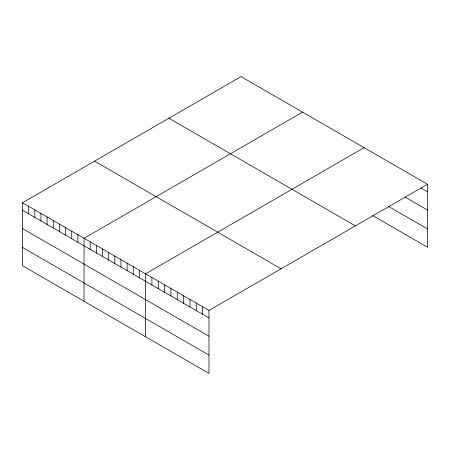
<?xml version="1.0" encoding="UTF-8"?>
<svg xmlns="http://www.w3.org/2000/svg" width="450" height="450" viewBox="0 0 450 450"><rect width="100%" height="100%" fill="white"/><g stroke="black" fill="none" stroke-linecap="round" stroke-linejoin="round"><path stroke-width="0.67" d="M427.5 184.264L208.974 310.427L208.974 373.393L22.5 265.736L22.5 202.77L241.026 76.607L427.5 184.264L427.5 247.23L372.746 215.618M302.563 112.129L84.038 238.297L84.038 301.264M364.101 147.656L145.569 273.825L145.569 336.791M421.161 188.094L427.5 191.756M405.022 197.083L427.5 210.06M388.305 206.297L427.5 228.921M168.913 118.237L355.387 225.9M94.612 161.134L281.087 268.796M22.5 202.77L208.974 310.427M22.5 210.263L208.974 317.919M22.5 228.566L208.974 336.229M22.5 247.433L208.974 355.089M202.629 306.771L202.629 314.257M196.29 303.109L196.29 310.601M189.951 299.447L189.951 306.939M183.611 295.785L183.611 303.277M177.272 292.129L177.272 299.616M170.933 288.467L170.933 295.959M164.593 284.805L164.593 292.298M158.254 281.143L158.254 288.636M151.909 277.487L151.909 284.979M139.416 270.27L139.416 277.762M133.262 266.721L133.262 274.213M127.108 263.166L127.108 270.658M120.954 259.616L120.954 267.103M114.806 256.061L114.806 263.554M108.653 252.506L108.653 259.999M102.499 248.957L102.499 256.449M96.345 245.402L96.345 252.894M90.191 241.852L90.191 249.339M77.884 234.743L77.884 242.235M71.73 231.193L71.73 238.686M65.576 227.638L65.576 235.131M59.422 224.089L59.422 231.576M53.269 220.534L53.269 228.026M47.115 216.979L47.115 224.471M40.961 213.429L40.961 220.922M34.808 209.874L34.808 217.367M28.654 206.325L28.654 213.812"/></g></svg>
